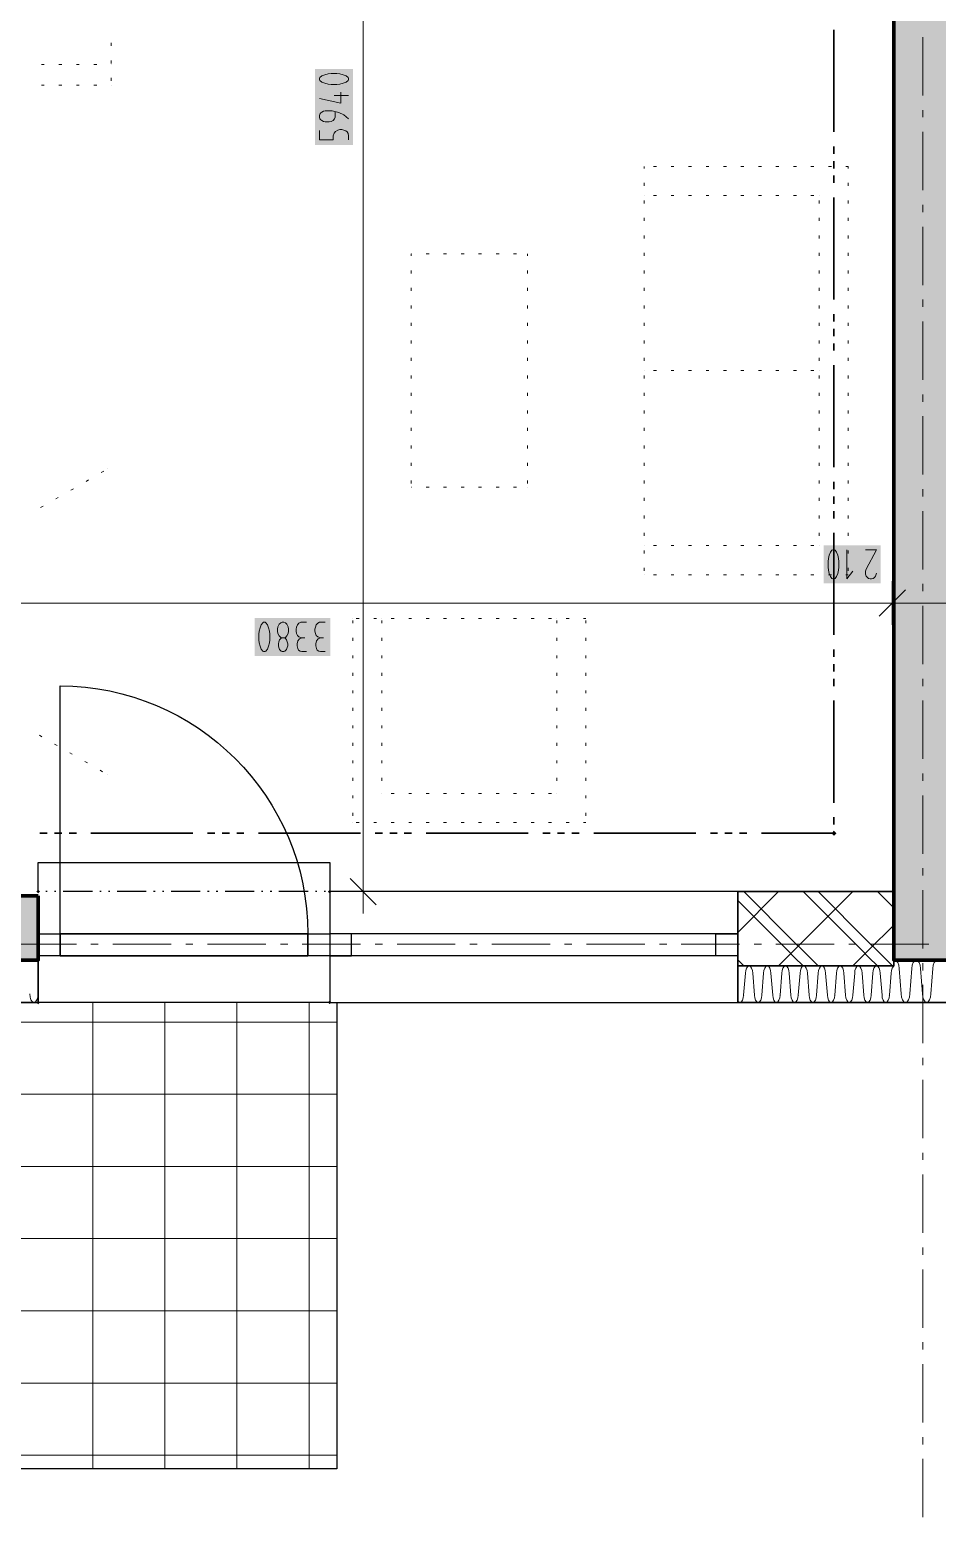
# Model space of a CAD drawing. Header units: millimetres. Extents: x 0 to 594, y 0 to 420.
# Drawn here: x 190.3 to 222.2, y 120 to 172.3 of the extents above; entities that cross this region are included whole.
import ezdxf

# ---------------------------------------------------------------- set-up
doc = ezdxf.new("R2010")
doc.units = ezdxf.units.MM
doc.header["$LTSCALE"] = 8
for name, color, linetype in [('PDF_Dvere', 7, 'Continuous'), ('PDF_Koty delkove', 7, 'Continuous'), ('PDF_Nabytek', 7, 'Continuous'), ('PDF_Obecne 0.25', 7, 'Continuous'), ('PDF_Okna', 7, 'Continuous'), ('PDF_Osy hlavni', 7, 'Continuous'), ('PDF_Pozarni useky', 7, 'Continuous'), ('PDF_Srafy', 7, 'Continuous'), ('PDF_Steny obvodove nosne', 7, 'Continuous'), ('PDF_Steny sendvic', 7, 'Continuous'), ('PDF_Zatepleni', 7, 'Continuous')]:
    doc.layers.add(name, color=color, linetype=linetype)

msp = doc.modelspace()

# ---------------------------------------------------------------- hatches: boundary and pattern name
at = {"layer": 'PDF_Steny obvodove nosne', "true_color": 0xc0c0c0, "transparency": 33554559}
msp.add_hatch(color=9, dxfattribs=at).paths.add_polyline_path([(222.739, 139.766), (222.739, 228.171), (220.689, 228.171), (220.689, 139.561), (222.739, 139.561)])

# ---------------------------------------------------------------- linework, layer by layer
at = {"layer": 'PDF_Dvere', "lineweight": 25}
msp.add_lwpolyline([(191.374, 140.483), (191.374, 149.196, -0.414213), (200.086, 140.483)], format="xyb", dxfattribs=at)
for points in [[(191.374, 139.714), (190.605, 139.714), (190.605, 140.483), (191.374, 140.483)], [(191.374, 139.714), (191.374, 140.483)], [(200.855, 139.714), (200.086, 139.714), (200.086, 140.483), (200.855, 140.483)], [(200.086, 139.714), (200.086, 140.483)]]:
    msp.add_lwpolyline(points, close=True, dxfattribs=at)
for points in [[(200.086, 140.483), (191.374, 140.483), (200.086, 140.483)], [(200.086, 139.714), (191.374, 139.714), (200.086, 139.714)]]:
    msp.add_lwpolyline(points, dxfattribs=at)
at = {"layer": 'PDF_Koty delkove', "lineweight": 18}
for points in [[(202.034, 141.969), (202.034, 193.969), (202.034, 202.854), (202.034, 204.34), (202.034, 205.878), (202.034, 225.557), (202.034, 228.325), (202.034, 243.7), (202.034, 246.262), (202.034, 249.03), (202.034, 279.421), (202.034, 280.907), (202.034, 330.055), (202.034, 333.95)], [(201.111, 170.719), (200.905, 170.719), (200.804, 170.705), (200.684, 170.678), (200.582, 170.637), (200.513, 170.583), (200.497, 170.555), (200.497, 170.501), (200.513, 170.473), (200.582, 170.419), (200.684, 170.377), (200.804, 170.35), (200.905, 170.336), (201.111, 170.336), (201.213, 170.35), (201.333, 170.377), (201.435, 170.419), (201.504, 170.473), (201.521, 170.501), (201.521, 170.555), (201.504, 170.583), (201.435, 170.637)], [(201.435, 170.637), (201.333, 170.678), (201.213, 170.705), (201.111, 170.719)], [(201.248, 170.062), (201.248, 169.679), (200.497, 169.844)], [(201.521, 169.953), (201.009, 169.953)], [(201.521, 169.132), (201.35, 169.269), (201.179, 169.351), (200.94, 169.405), (200.7, 169.405), (200.633, 169.391), (200.582, 169.364), (200.548, 169.337), (200.513, 169.296), (200.497, 169.241), (200.497, 169.187), (200.513, 169.132), (200.548, 169.09), (200.582, 169.063), (200.633, 169.035), (200.7, 169.022), (200.838, 169.022), (200.905, 169.035), (200.974, 169.063), (201.025, 169.132), (201.043, 169.187), (201.043, 169.378)], [(200.497, 168.721), (200.497, 168.392), (200.974, 168.392), (200.974, 168.53), (201.009, 168.625), (201.06, 168.68), (201.145, 168.734), (201.213, 168.748), (201.282, 168.748), (201.35, 168.734), (201.418, 168.707), (201.469, 168.666), (201.504, 168.612), (201.521, 168.53), (201.521, 168.392)], [(218.381, 153.571), (218.381, 153.366), (218.395, 153.265), (218.422, 153.145), (218.463, 153.042), (218.517, 152.974), (218.545, 152.957), (218.599, 152.957), (218.627, 152.974), (218.681, 153.042), (218.722, 153.145), (218.75, 153.265), (218.764, 153.366), (218.764, 153.571), (218.75, 153.674), (218.722, 153.794), (218.681, 153.896), (218.627, 153.965), (218.599, 153.982), (218.545, 153.982), (218.517, 153.965), (218.463, 153.896)], [(218.463, 153.896), (218.422, 153.794), (218.395, 153.674), (218.381, 153.571)], [(219.038, 153.982), (219.038, 152.957), (219.256, 153.23)], [(219.695, 153.982), (220.078, 153.982), (219.722, 153.298), (219.695, 153.23), (219.695, 153.127), (219.722, 153.06), (219.763, 153.008), (219.804, 152.974), (219.859, 152.957), (219.913, 152.957), (219.968, 152.974), (220.009, 153.008), (220.05, 153.06), (220.078, 153.161)], [(220.637, 152.88), (220.637, 152.111), (220.637, 151.343)], [(221.099, 152.573), (220.176, 151.65)], [(287.364, 152.111), (285.212, 152.111), (258.921, 152.111), (257.434, 152.111), (222.79, 152.111), (220.637, 152.111), (185.993, 152.111), (184.506, 152.111), (158.215, 152.111), (156.063, 152.111), (143.251, 152.111), (140.893, 152.111), (128.081, 152.111), (125.928, 152.111), (69.759, 152.111), (65.966, 152.111), (65.197, 152.111)], [(198.366, 151.022), (198.366, 150.817), (198.38, 150.716), (198.407, 150.596), (198.448, 150.493), (198.502, 150.424), (198.53, 150.408), (198.584, 150.408), (198.612, 150.424), (198.666, 150.493), (198.707, 150.596), (198.735, 150.716), (198.749, 150.817), (198.749, 151.022), (198.735, 151.125), (198.707, 151.244), (198.666, 151.347), (198.612, 151.416), (198.584, 151.433)], [(198.584, 151.433), (198.53, 151.433), (198.502, 151.416), (198.448, 151.347), (198.407, 151.244), (198.38, 151.125), (198.366, 151.022)], [(199.296, 150.903), (199.351, 150.954), (199.392, 151.039), (199.406, 151.125), (199.406, 151.193), (199.392, 151.278), (199.351, 151.364), (199.296, 151.416), (199.241, 151.433), (199.187, 151.433), (199.132, 151.416), (199.077, 151.364), (199.037, 151.278), (199.023, 151.193)], [(199.023, 151.193), (199.023, 151.125), (199.037, 151.039), (199.077, 150.954), (199.132, 150.903), (199.159, 150.886), (199.269, 150.886), (199.296, 150.903)], [(200.035, 151.433), (199.844, 151.433), (199.776, 151.398), (199.721, 151.347), (199.694, 151.262), (199.68, 151.193), (199.68, 151.125), (199.694, 151.039), (199.721, 150.972), (199.776, 150.921), (199.871, 150.886)], [(200.692, 151.433), (200.501, 151.433), (200.433, 151.398), (200.378, 151.347), (200.351, 151.262), (200.337, 151.193), (200.337, 151.125), (200.351, 151.039), (200.378, 150.972), (200.433, 150.921), (200.528, 150.886)], [(199.269, 150.886), (199.296, 150.868), (199.337, 150.817), (199.364, 150.749), (199.378, 150.681), (199.378, 150.612), (199.364, 150.544), (199.337, 150.476), (199.282, 150.424), (199.241, 150.408), (199.187, 150.408), (199.146, 150.424), (199.091, 150.476), (199.064, 150.544), (199.05, 150.612), (199.05, 150.681), (199.064, 150.749), (199.091, 150.817), (199.132, 150.868), (199.159, 150.886)], [(200.035, 150.408), (199.871, 150.408), (199.816, 150.424), (199.762, 150.459), (199.734, 150.511), (199.707, 150.612), (199.707, 150.681), (199.734, 150.783), (199.789, 150.852), (199.871, 150.886), (199.98, 150.886)], [(200.692, 150.408), (200.528, 150.408), (200.473, 150.424), (200.419, 150.459), (200.391, 150.511), (200.364, 150.612), (200.364, 150.681), (200.391, 150.783), (200.446, 150.852), (200.528, 150.886), (200.637, 150.886)], [(202.495, 141.508), (201.573, 142.431)], [(202.803, 141.969), (202.034, 141.969), (201.265, 141.969)], [(202.034, 141.969), (202.034, 141.201)]]:
    msp.add_lwpolyline(points, dxfattribs=at)
at = {"layer": 'PDF_Koty delkove', "color": 7, "lineweight": 18, "true_color": 0xffffff, "transparency": 33554559}
for points in [[(201.675, 168.211), (201.675, 170.873), (200.343, 168.211), (200.343, 170.873)], [(220.232, 154.136), (218.227, 154.136), (220.232, 152.803), (218.227, 152.803)], [(200.874, 151.587), (198.212, 151.587), (200.874, 150.254), (198.212, 150.254)]]:
    msp.add_solid(points, dxfattribs=at)
at = {"layer": 'PDF_Nabytek', "lineweight": 13}
for points in [[(193.172, 171.692), (193.172, 171.794)], [(190.821, 171.031), (190.719, 171.031)], [(191.436, 171.031), (191.334, 171.031)], [(192.051, 171.031), (191.949, 171.031)], [(192.666, 171.031), (192.563, 171.031)], [(193.172, 171.077), (193.172, 171.179)], [(193.172, 171.031), (193.172, 171.031)], [(193.172, 170.462), (193.172, 170.564)], [(190.821, 170.313), (190.719, 170.313)], [(191.436, 170.313), (191.334, 170.313)], [(192.051, 170.313), (191.949, 170.313)], [(192.666, 170.313), (192.563, 170.313)], [(193.172, 170.313), (193.172, 170.313)], [(193.172, 170.313), (193.172, 170.313)], [(211.916, 167.387), (211.916, 167.456)], [(211.916, 167.456), (211.916, 167.456)], [(211.916, 167.456), (211.916, 167.456)], [(212.346, 167.456), (212.243, 167.456)], [(212.961, 167.456), (212.858, 167.456)], [(213.576, 167.456), (213.473, 167.456)], [(214.191, 167.456), (214.088, 167.456)], [(214.806, 167.456), (214.703, 167.456)], [(215.421, 167.456), (215.318, 167.456)], [(216.036, 167.456), (215.933, 167.456)], [(216.651, 167.456), (216.548, 167.456)], [(217.266, 167.456), (217.163, 167.456)], [(217.881, 167.456), (217.778, 167.456)], [(218.496, 167.456), (218.393, 167.456)], [(219.091, 167.387), (219.091, 167.456), (219.008, 167.456)], [(219.091, 167.456), (219.091, 167.456)], [(211.916, 166.772), (211.916, 166.874)], [(219.091, 166.772), (219.091, 166.874)], [(211.916, 166.431), (211.916, 166.431)], [(211.916, 166.157), (211.916, 166.259)], [(212.346, 166.431), (212.243, 166.431)], [(212.961, 166.431), (212.858, 166.431)], [(213.576, 166.431), (213.473, 166.431)], [(214.191, 166.431), (214.088, 166.431)], [(214.806, 166.431), (214.703, 166.431)], [(215.421, 166.431), (215.318, 166.431)], [(216.036, 166.431), (215.933, 166.431)], [(216.651, 166.431), (216.548, 166.431)], [(217.266, 166.431), (217.163, 166.431)], [(217.881, 166.431), (217.778, 166.431)], [(218.066, 166.431), (218.066, 166.431)], [(218.066, 166.431), (218.066, 166.431)], [(218.066, 166.157), (218.066, 166.259)], [(219.091, 166.157), (219.091, 166.259)], [(211.916, 165.542), (211.916, 165.644)], [(218.066, 165.542), (218.066, 165.644)], [(219.091, 165.542), (219.091, 165.644)], [(211.916, 164.927), (211.916, 165.029)], [(218.066, 164.927), (218.066, 165.029)], [(219.091, 164.927), (219.091, 165.029)], [(203.736, 164.381), (203.716, 164.381), (203.716, 164.312)], [(203.716, 164.381), (203.716, 164.381)], [(203.716, 164.381), (203.716, 164.381)], [(204.351, 164.381), (204.248, 164.381)], [(204.966, 164.381), (204.863, 164.381)], [(205.581, 164.381), (205.478, 164.381)], [(206.196, 164.381), (206.093, 164.381)], [(206.811, 164.381), (206.708, 164.381)], [(207.426, 164.381), (207.323, 164.381)], [(207.816, 164.381), (207.816, 164.381)], [(207.816, 164.312), (207.816, 164.381)], [(207.816, 164.381), (207.816, 164.381)], [(211.916, 164.312), (211.916, 164.414)], [(218.066, 164.312), (218.066, 164.414)], [(219.091, 164.312), (219.091, 164.414)], [(203.716, 163.697), (203.716, 163.799)], [(207.816, 163.697), (207.816, 163.799)], [(211.916, 163.697), (211.916, 163.799)], [(218.066, 163.697), (218.066, 163.799)], [(219.091, 163.697), (219.091, 163.799)], [(203.716, 163.082), (203.716, 163.184)], [(207.816, 163.082), (207.816, 163.184)], [(211.916, 163.082), (211.916, 163.184)], [(218.066, 163.082), (218.066, 163.184)], [(219.091, 163.082), (219.091, 163.184)], [(203.716, 162.467), (203.716, 162.569)], [(207.816, 162.467), (207.816, 162.569)], [(211.916, 162.467), (211.916, 162.569)], [(218.066, 162.467), (218.066, 162.569)], [(219.091, 162.467), (219.091, 162.569)], [(203.716, 161.852), (203.716, 161.954)], [(207.816, 161.852), (207.816, 161.954)], [(211.916, 161.852), (211.916, 161.954)], [(218.066, 161.852), (218.066, 161.954)], [(219.091, 161.852), (219.091, 161.954)], [(203.716, 161.237), (203.716, 161.339)], [(207.816, 161.237), (207.816, 161.339)], [(211.916, 161.237), (211.916, 161.339)], [(218.066, 161.237), (218.066, 161.339)], [(219.091, 161.237), (219.091, 161.339)], [(203.716, 160.622), (203.716, 160.724)], [(207.816, 160.622), (207.816, 160.724)], [(211.916, 160.622), (211.916, 160.724)], [(218.066, 160.622), (218.066, 160.724)], [(219.091, 160.622), (219.091, 160.724)], [(203.716, 160.007), (203.716, 160.109)], [(207.816, 160.007), (207.816, 160.109)], [(211.916, 160.281), (211.916, 160.281)], [(211.916, 160.007), (211.916, 160.109)], [(212.346, 160.281), (212.243, 160.281)], [(212.961, 160.281), (212.858, 160.281)], [(213.576, 160.281), (213.473, 160.281)], [(214.191, 160.281), (214.088, 160.281)], [(214.806, 160.281), (214.703, 160.281)], [(215.421, 160.281), (215.318, 160.281)], [(216.036, 160.281), (215.933, 160.281)], [(216.651, 160.281), (216.548, 160.281)], [(217.266, 160.281), (217.163, 160.281)], [(217.881, 160.281), (217.778, 160.281)], [(218.066, 160.281), (218.066, 160.281)], [(218.066, 160.007), (218.066, 160.109)], [(219.091, 160.007), (219.091, 160.109)], [(203.716, 159.392), (203.716, 159.494)], [(207.816, 159.392), (207.816, 159.494)], [(211.916, 159.392), (211.916, 159.494)], [(218.066, 159.392), (218.066, 159.494)], [(219.091, 159.392), (219.091, 159.494)], [(203.716, 158.777), (203.716, 158.879)], [(207.816, 158.777), (207.816, 158.879)], [(211.916, 158.777), (211.916, 158.879)], [(218.066, 158.777), (218.066, 158.879)], [(219.091, 158.777), (219.091, 158.879)], [(203.716, 158.162), (203.716, 158.264)], [(207.816, 158.162), (207.816, 158.264)], [(211.916, 158.162), (211.916, 158.264)], [(218.066, 158.162), (218.066, 158.264)], [(219.091, 158.162), (219.091, 158.264)], [(203.716, 157.547), (203.716, 157.649)], [(207.816, 157.547), (207.816, 157.649)], [(211.916, 157.547), (211.916, 157.649)], [(218.066, 157.547), (218.066, 157.649)], [(219.091, 157.547), (219.091, 157.649)], [(203.716, 156.932), (203.716, 157.034)], [(207.816, 156.932), (207.816, 157.034)], [(211.916, 156.932), (211.916, 157.034)], [(218.066, 156.932), (218.066, 157.034)], [(219.091, 156.932), (219.091, 157.034)], [(192.289, 156.385), (192.377, 156.437)], [(192.821, 156.693), (192.91, 156.744)], [(193.055, 156.828), (193.055, 156.828)], [(203.716, 156.317), (203.716, 156.419)], [(207.816, 156.317), (207.816, 156.419)], [(211.916, 156.317), (211.916, 156.419)], [(218.066, 156.317), (218.066, 156.419)], [(219.091, 156.317), (219.091, 156.419)], [(191.223, 155.77), (191.312, 155.822)], [(191.756, 156.078), (191.845, 156.129)], [(203.716, 156.181), (203.716, 156.181)], [(203.736, 156.181), (203.716, 156.181)], [(203.716, 156.181), (203.716, 156.181)], [(204.351, 156.181), (204.248, 156.181)], [(204.966, 156.181), (204.863, 156.181)], [(205.581, 156.181), (205.478, 156.181)], [(206.196, 156.181), (206.093, 156.181)], [(206.811, 156.181), (206.708, 156.181)], [(207.426, 156.181), (207.323, 156.181)], [(207.816, 156.181), (207.816, 156.181)], [(207.816, 156.181), (207.816, 156.181)], [(211.916, 155.702), (211.916, 155.804)], [(218.066, 155.702), (218.066, 155.804)], [(219.091, 155.702), (219.091, 155.804)], [(190.691, 155.463), (190.78, 155.514)], [(211.916, 155.087), (211.916, 155.189)], [(218.066, 155.087), (218.066, 155.189)], [(219.091, 155.087), (219.091, 155.189)], [(211.916, 154.472), (211.916, 154.574)], [(218.066, 154.472), (218.066, 154.574)], [(219.091, 154.472), (219.091, 154.574)], [(211.916, 154.131), (211.916, 154.131)], [(211.916, 153.857), (211.916, 153.959)], [(212.346, 154.131), (212.243, 154.131)], [(212.961, 154.131), (212.858, 154.131)], [(213.576, 154.131), (213.473, 154.131)], [(214.191, 154.131), (214.088, 154.131)], [(214.806, 154.131), (214.703, 154.131)], [(215.421, 154.131), (215.318, 154.131)], [(216.036, 154.131), (215.933, 154.131)], [(216.651, 154.131), (216.548, 154.131)], [(217.266, 154.131), (217.163, 154.131)], [(217.881, 154.131), (217.778, 154.131)], [(218.066, 154.131), (218.066, 154.131)], [(218.066, 154.131), (218.066, 154.131)], [(219.091, 153.857), (219.091, 153.959)], [(211.916, 153.242), (211.916, 153.344)], [(219.091, 153.242), (219.091, 153.344)], [(211.916, 153.106), (211.916, 153.106)], [(211.916, 153.106), (211.916, 153.106)], [(212.346, 153.106), (212.243, 153.106)], [(212.961, 153.106), (212.858, 153.106)], [(213.576, 153.106), (213.473, 153.106)], [(214.191, 153.106), (214.088, 153.106)], [(214.806, 153.106), (214.703, 153.106)], [(215.421, 153.106), (215.318, 153.106)], [(216.036, 153.106), (215.933, 153.106)], [(216.651, 153.106), (216.548, 153.106)], [(217.266, 153.106), (217.163, 153.106)], [(217.881, 153.106), (217.778, 153.106)], [(218.496, 153.106), (218.393, 153.106)], [(219.091, 153.106), (219.008, 153.106)], [(219.091, 153.106), (219.091, 153.106)], [(219.091, 153.106), (219.091, 153.106)], [(201.666, 151.568), (201.666, 151.568)], [(201.666, 151.568), (201.666, 151.568)], [(201.666, 151.397), (201.666, 151.499)], [(201.891, 151.568), (201.788, 151.568)], [(202.506, 151.568), (202.403, 151.568)], [(202.691, 151.568), (202.691, 151.568)], [(202.691, 151.397), (202.691, 151.499)], [(203.121, 151.568), (203.018, 151.568)], [(203.736, 151.568), (203.633, 151.568)], [(204.351, 151.568), (204.248, 151.568)], [(204.966, 151.568), (204.863, 151.568)], [(205.581, 151.568), (205.478, 151.568)], [(206.196, 151.568), (206.093, 151.568)], [(206.811, 151.568), (206.708, 151.568)], [(207.426, 151.568), (207.323, 151.568)], [(208.041, 151.568), (207.938, 151.568)], [(208.656, 151.568), (208.553, 151.568)], [(208.841, 151.568), (208.841, 151.568)], [(208.841, 151.397), (208.841, 151.499)], [(209.271, 151.568), (209.168, 151.568)], [(209.866, 151.568), (209.783, 151.568)], [(209.866, 151.568), (209.866, 151.568)], [(209.866, 151.568), (209.866, 151.568)], [(209.866, 151.397), (209.866, 151.499)], [(201.666, 150.782), (201.666, 150.884)], [(202.691, 150.782), (202.691, 150.884)], [(208.841, 150.782), (208.841, 150.884)], [(209.866, 150.782), (209.866, 150.884)], [(201.666, 150.167), (201.666, 150.269)], [(202.691, 150.167), (202.691, 150.269)], [(208.841, 150.167), (208.841, 150.269)], [(209.866, 150.167), (209.866, 150.269)], [(201.666, 149.552), (201.666, 149.654)], [(202.691, 149.552), (202.691, 149.654)], [(208.841, 149.552), (208.841, 149.654)], [(209.866, 149.552), (209.866, 149.654)], [(201.666, 148.937), (201.666, 149.039)], [(202.691, 148.937), (202.691, 149.039)], [(208.841, 148.937), (208.841, 149.039)], [(209.866, 148.937), (209.866, 149.039)], [(201.666, 148.322), (201.666, 148.424)], [(202.691, 148.322), (202.691, 148.424)], [(208.841, 148.322), (208.841, 148.424)], [(209.866, 148.322), (209.866, 148.424)], [(190.737, 147.411), (190.648, 147.463)], [(201.666, 147.707), (201.666, 147.809)], [(202.691, 147.707), (202.691, 147.809)], [(208.841, 147.707), (208.841, 147.809)], [(209.866, 147.707), (209.866, 147.809)], [(191.27, 147.104), (191.181, 147.155)], [(201.666, 147.092), (201.666, 147.194)], [(202.691, 147.092), (202.691, 147.194)], [(208.841, 147.092), (208.841, 147.194)], [(209.866, 147.092), (209.866, 147.194)], [(191.802, 146.797), (191.714, 146.848)], [(192.335, 146.489), (192.246, 146.54)], [(201.666, 146.477), (201.666, 146.579)], [(202.691, 146.477), (202.691, 146.579)], [(208.841, 146.477), (208.841, 146.579)], [(209.866, 146.477), (209.866, 146.579)], [(192.868, 146.182), (192.779, 146.233)], [(193.055, 146.074), (193.055, 146.074)], [(201.666, 145.862), (201.666, 145.964)], [(202.691, 145.862), (202.691, 145.964)], [(208.841, 145.862), (208.841, 145.964)], [(209.866, 145.862), (209.866, 145.964)], [(201.666, 145.247), (201.666, 145.349)], [(202.691, 145.419), (202.691, 145.419)], [(202.691, 145.419), (202.691, 145.419)], [(203.121, 145.419), (203.018, 145.419)], [(203.736, 145.419), (203.633, 145.419)], [(204.351, 145.419), (204.248, 145.419)], [(204.966, 145.419), (204.863, 145.419)], [(205.581, 145.419), (205.478, 145.419)], [(206.196, 145.419), (206.093, 145.419)], [(206.811, 145.419), (206.708, 145.419)], [(207.426, 145.419), (207.323, 145.419)], [(208.041, 145.419), (207.938, 145.419)], [(208.656, 145.419), (208.553, 145.419)], [(208.841, 145.419), (208.841, 145.419)], [(208.841, 145.419), (208.841, 145.419)], [(209.866, 145.247), (209.866, 145.349)], [(201.666, 144.632), (201.666, 144.734)], [(201.666, 144.394), (201.666, 144.394)], [(201.666, 144.394), (201.666, 144.394)], [(201.891, 144.394), (201.788, 144.394)], [(202.506, 144.394), (202.403, 144.394)], [(203.121, 144.394), (203.018, 144.394)], [(203.736, 144.394), (203.633, 144.394)], [(204.351, 144.394), (204.248, 144.394)], [(204.966, 144.394), (204.863, 144.394)], [(205.581, 144.394), (205.478, 144.394)], [(206.196, 144.394), (206.093, 144.394)], [(206.811, 144.394), (206.708, 144.394)], [(207.426, 144.394), (207.323, 144.394)], [(208.041, 144.394), (207.938, 144.394)], [(208.656, 144.394), (208.553, 144.394)], [(209.271, 144.394), (209.168, 144.394)], [(209.866, 144.394), (209.783, 144.394)], [(209.866, 144.632), (209.866, 144.734)], [(209.866, 144.394), (209.866, 144.394)], [(209.866, 144.394), (209.866, 144.394)]]:
    msp.add_lwpolyline(points, dxfattribs=at)
at = {"layer": 'PDF_Obecne 0.25', "lineweight": 25}
for points in [[(190.605, 141.969), (190.605, 142.994), (200.855, 142.994), (200.855, 141.969)], [(201.111, 138.077), (201.111, 121.677), (169.337, 121.677), (169.337, 138.077)], [(200.855, 138.074), (190.605, 138.074)]]:
    msp.add_lwpolyline(points, dxfattribs=at)
at = {"layer": 'PDF_Okna', "lineweight": 25}
for points in [[(200.855, 141.969), (200.855, 138.074)], [(215.205, 141.969), (200.855, 141.969)], [(215.205, 140.483), (200.855, 140.483)], [(215.205, 139.714), (200.855, 139.714)], [(200.855, 138.074), (215.205, 138.074)]]:
    msp.add_lwpolyline(points, dxfattribs=at)
for points in [[(200.855, 139.714), (201.624, 139.714), (201.624, 140.483), (200.855, 140.483)], [(215.205, 139.714), (214.436, 139.714), (214.436, 140.483), (215.205, 140.483)]]:
    msp.add_lwpolyline(points, close=True, dxfattribs=at)
at = {"layer": 'PDF_Osy hlavni', "lineweight": 18}
for points in [[(221.714, 169.949), (221.714, 171.999)], [(221.714, 169.181), (221.714, 169.437)], [(221.714, 166.618), (221.714, 168.668)], [(221.714, 165.849), (221.714, 166.106)], [(221.714, 163.287), (221.714, 165.337)], [(221.714, 162.518), (221.714, 162.774)], [(221.714, 159.956), (221.714, 162.006)], [(221.714, 159.187), (221.714, 159.443)], [(221.714, 156.624), (221.714, 158.674)], [(221.714, 155.856), (221.714, 156.112)], [(221.714, 153.293), (221.714, 155.343)], [(221.714, 152.524), (221.714, 152.781)], [(221.714, 149.962), (221.714, 152.012)], [(221.714, 149.193), (221.714, 149.449)], [(221.714, 146.631), (221.714, 148.681)], [(221.714, 145.862), (221.714, 146.118)], [(221.714, 143.3), (221.714, 145.349)], [(221.714, 142.531), (221.714, 142.787)], [(221.714, 139.968), (221.714, 142.018)], [(191.949, 140.124), (189.899, 140.124)], [(192.717, 140.124), (192.461, 140.124)], [(195.28, 140.124), (193.23, 140.124)], [(196.048, 140.124), (195.792, 140.124)], [(198.611, 140.124), (196.561, 140.124)], [(199.38, 140.124), (199.123, 140.124)], [(201.942, 140.124), (199.892, 140.124)], [(202.711, 140.124), (202.455, 140.124)], [(205.273, 140.124), (203.223, 140.124)], [(206.042, 140.124), (205.786, 140.124)], [(208.605, 140.124), (206.555, 140.124)], [(209.373, 140.124), (209.117, 140.124)], [(211.936, 140.124), (209.886, 140.124)], [(212.705, 140.124), (212.448, 140.124)], [(215.267, 140.124), (213.217, 140.124)], [(216.036, 140.124), (215.78, 140.124)], [(218.598, 140.124), (216.548, 140.124)], [(219.367, 140.124), (219.111, 140.124)], [(221.929, 140.124), (219.879, 140.124)], [(221.714, 139.2), (221.714, 139.456)], [(221.714, 136.637), (221.714, 138.687)], [(221.714, 135.868), (221.714, 136.125)], [(221.714, 133.306), (221.714, 135.356)], [(221.714, 132.537), (221.714, 132.793)], [(221.714, 129.975), (221.714, 132.025)], [(221.714, 129.206), (221.714, 129.462)], [(221.714, 126.643), (221.714, 128.693)], [(221.714, 125.875), (221.714, 126.131)], [(221.714, 123.312), (221.714, 125.362)], [(221.714, 122.543), (221.714, 122.8)], [(221.714, 119.981), (221.714, 122.031)]]:
    msp.add_lwpolyline(points, dxfattribs=at)
at = {"layer": 'PDF_Pozarni useky', "lineweight": 35}
for points in [[(218.587, 168.668), (218.587, 172.255)], [(218.587, 167.899), (218.587, 168.156)], [(218.587, 167.387), (218.587, 167.643)], [(218.587, 166.874), (218.587, 167.131)], [(218.587, 162.774), (218.587, 166.362)], [(218.587, 162.006), (218.587, 162.262)], [(218.587, 161.493), (218.587, 161.749)], [(218.587, 160.981), (218.587, 161.237)], [(218.587, 156.881), (218.587, 160.468)], [(218.587, 156.112), (218.587, 156.368)], [(218.587, 155.599), (218.587, 155.856)], [(218.587, 155.087), (218.587, 155.343)], [(218.587, 150.987), (218.587, 154.574)], [(218.587, 150.218), (218.587, 150.474)], [(218.587, 149.706), (218.587, 149.962)], [(218.587, 149.193), (218.587, 149.449)], [(218.587, 145.093), (218.587, 148.681)], [(218.587, 144.325), (218.587, 144.581)], [(190.924, 144.019), (190.667, 144.019)], [(191.436, 144.019), (191.18, 144.019)], [(191.949, 144.019), (191.692, 144.019)], [(196.048, 144.019), (192.461, 144.019)], [(196.817, 144.019), (196.561, 144.019)], [(197.33, 144.019), (197.073, 144.019)], [(197.842, 144.019), (197.586, 144.019)], [(201.942, 144.019), (198.355, 144.019)], [(202.711, 144.019), (202.455, 144.019)], [(203.223, 144.019), (202.967, 144.019)], [(203.736, 144.019), (203.48, 144.019)], [(207.836, 144.019), (204.248, 144.019)], [(208.605, 144.019), (208.348, 144.019)], [(209.117, 144.019), (208.861, 144.019)], [(209.63, 144.019), (209.373, 144.019)], [(213.73, 144.019), (210.142, 144.019)], [(214.498, 144.019), (214.242, 144.019)], [(215.011, 144.019), (214.755, 144.019)], [(215.523, 144.019), (215.267, 144.019)], [(218.587, 144.019), (216.036, 144.019)], [(218.587, 144.019), (218.587, 144.068)]]:
    msp.add_lwpolyline(points, dxfattribs=at)
at = {"layer": 'PDF_Pozarni useky', "lineweight": 35, "transparency": 33554559}
for points in [[(218.677, 144.019), (218.587, 143.93), (218.587, 144.109), (218.498, 144.019)], [(218.587, 143.93), (218.498, 144.019), (218.677, 144.019), (218.587, 144.109)]]:
    msp.add_solid(points, dxfattribs=at)
at = {"layer": 'PDF_Srafy', "lineweight": 9}
for points in [[(192.521, 138.077), (192.521, 137.383), (192.521, 132.309), (192.521, 127.236), (187.447, 127.236), (182.374, 127.236), (177.3, 127.236), (172.227, 127.236), (169.337, 127.236)], [(201.111, 137.383), (197.594, 137.383), (192.521, 137.383), (187.447, 137.383), (182.374, 137.383), (182.374, 138.077)], [(195.057, 138.077), (195.057, 134.846), (195.057, 129.773), (195.057, 124.699)], [(197.594, 138.077), (197.594, 137.383), (197.594, 132.309), (197.594, 127.236), (197.594, 122.162)], [(200.131, 138.077), (200.131, 134.846), (200.131, 129.773), (200.131, 124.699), (200.131, 121.677)], [(201.111, 134.846), (200.131, 134.846), (195.057, 134.846), (189.984, 134.846), (184.91, 134.846)], [(201.111, 132.309), (197.594, 132.309), (192.521, 132.309), (187.447, 132.309)], [(201.111, 129.773), (200.131, 129.773), (195.057, 129.773), (189.984, 129.773)], [(201.111, 127.236), (197.594, 127.236), (192.521, 127.236)], [(192.521, 127.236), (192.521, 122.162), (192.521, 121.677)], [(201.111, 124.699), (200.131, 124.699), (195.057, 124.699), (189.984, 124.699)], [(195.057, 124.699), (195.057, 121.677)], [(192.521, 122.162), (187.447, 122.162), (182.374, 122.162), (177.3, 122.162), (172.227, 122.162), (169.337, 122.162)], [(201.111, 122.162), (197.594, 122.162), (192.521, 122.162)], [(197.594, 122.162), (197.594, 121.677)]]:
    msp.add_lwpolyline(points, dxfattribs=at)
at = {"layer": 'PDF_Steny obvodove nosne', "lineweight": 70}
for points in [[(222.739, 139.766), (222.739, 141.969), (222.739, 215.615), (222.739, 217.204), (222.739, 225.711), (222.739, 228.171), (220.689, 228.171), (220.689, 225.711), (220.689, 217.204), (220.689, 215.615), (220.689, 142.174), (220.689, 141.969), (220.689, 139.561), (222.739, 139.561)], [(190.605, 141.816), (185.993, 141.816), (184.506, 141.816), (184.506, 139.561), (190.605, 139.561)]]:
    msp.add_lwpolyline(points, close=True, dxfattribs=at)
at = {"layer": 'PDF_Steny obvodove nosne', "color": 9, "lineweight": 9, "true_color": 0xc0c0c0, "transparency": 33554559}
msp.add_solid([(190.605, 141.816), (184.506, 141.816), (190.605, 139.561), (184.506, 139.561)], dxfattribs=at)
at = {"layer": 'PDF_Steny sendvic', "lineweight": 25}
for points in [[(190.616, 141.969), (190.605, 141.969)], [(190.924, 141.969), (190.872, 141.969)], [(191.231, 141.969), (191.18, 141.969)], [(192.512, 141.969), (191.487, 141.969)], [(192.82, 141.969), (192.769, 141.969)], [(193.127, 141.969), (193.076, 141.969)], [(194.408, 141.969), (193.383, 141.969)], [(194.716, 141.969), (194.665, 141.969)], [(195.023, 141.969), (194.972, 141.969)], [(196.305, 141.969), (195.28, 141.969)], [(196.612, 141.969), (196.561, 141.969)], [(196.92, 141.969), (196.868, 141.969)], [(198.201, 141.969), (197.176, 141.969)], [(198.508, 141.969), (198.457, 141.969)], [(198.816, 141.969), (198.765, 141.969)], [(200.097, 141.969), (199.072, 141.969)], [(200.405, 141.969), (200.353, 141.969)], [(200.712, 141.969), (200.661, 141.969)], [(190.616, 138.074), (190.605, 138.074)], [(190.924, 138.074), (190.872, 138.074)], [(191.231, 138.074), (191.18, 138.074)], [(192.512, 138.074), (191.487, 138.074)], [(192.82, 138.074), (192.769, 138.074)], [(193.127, 138.074), (193.076, 138.074)], [(194.408, 138.074), (193.383, 138.074)], [(194.716, 138.074), (194.665, 138.074)], [(195.023, 138.074), (194.972, 138.074)], [(196.305, 138.074), (195.28, 138.074)], [(196.612, 138.074), (196.561, 138.074)], [(196.92, 138.074), (196.868, 138.074)], [(198.201, 138.074), (197.176, 138.074)], [(198.508, 138.074), (198.457, 138.074)], [(198.816, 138.074), (198.765, 138.074)], [(200.097, 138.074), (199.072, 138.074)], [(200.405, 138.074), (200.353, 138.074)], [(200.712, 138.074), (200.661, 138.074)]]:
    msp.add_lwpolyline(points, dxfattribs=at)
at = {"layer": 'PDF_Steny sendvic', "lineweight": 9}
for points in [[(215.205, 140.535), (216.64, 141.969)], [(218.029, 139.356), (217.465, 139.919), (217.204, 140.181), (215.415, 141.969)], [(216.64, 139.356), (217.204, 139.919), (219.254, 141.969)], [(220.12, 139.356), (219.817, 139.658), (219.556, 139.919), (217.506, 141.969)], [(220.642, 139.356), (220.079, 139.919), (219.817, 140.181), (218.029, 141.969)], [(220.689, 141.401), (220.12, 141.969)], [(220.689, 141.923), (220.642, 141.969)], [(217.506, 139.356), (217.204, 139.658), (216.942, 139.919), (215.205, 141.657)], [(219.254, 139.356), (219.817, 139.919), (220.689, 140.791)], [(215.415, 139.356), (215.205, 139.566)], [(215.473, 139.099), (215.41, 138.331)], [(215.588, 139.356), (215.553, 139.337), (215.511, 139.282), (215.483, 139.198), (215.473, 139.099)], [(215.473, 139.099), (215.473, 139.099)], [(215.731, 139.099), (215.721, 139.198), (215.693, 139.282), (215.651, 139.337), (215.615, 139.356)], [(215.794, 138.331), (215.731, 139.099)], [(216.114, 139.099), (216.05, 138.331)], [(216.229, 139.356), (216.193, 139.337), (216.151, 139.282), (216.124, 139.198), (216.114, 139.099)], [(216.114, 139.099), (216.114, 139.099)], [(216.371, 139.099), (216.361, 139.198), (216.334, 139.282), (216.292, 139.337), (216.256, 139.356)], [(216.435, 138.331), (216.371, 139.099)], [(216.754, 139.099), (216.691, 138.331)], [(216.87, 139.356), (216.834, 139.337), (216.792, 139.282), (216.764, 139.198), (216.754, 139.099)], [(216.754, 139.099), (216.754, 139.099)], [(217.012, 139.099), (217.002, 139.198), (216.974, 139.282), (216.932, 139.337), (216.897, 139.356)], [(217.075, 138.331), (217.012, 139.099)], [(217.395, 139.099), (217.332, 138.331)], [(217.51, 139.356), (217.474, 139.337), (217.433, 139.282), (217.405, 139.198), (217.395, 139.099)], [(217.395, 139.099), (217.395, 139.099)], [(217.653, 139.099), (217.643, 139.198), (217.615, 139.282), (217.573, 139.337), (217.537, 139.356)], [(217.716, 138.331), (217.653, 139.099)], [(218.036, 139.099), (217.972, 138.331)], [(218.151, 139.356), (218.115, 139.337), (218.073, 139.282), (218.045, 139.198), (218.036, 139.099)], [(218.036, 139.099), (218.036, 139.099)], [(218.293, 139.099), (218.283, 139.198), (218.255, 139.282), (218.214, 139.337), (218.178, 139.356)], [(218.357, 138.331), (218.293, 139.099)], [(218.676, 139.099), (218.613, 138.331)], [(218.792, 139.356), (218.756, 139.337), (218.714, 139.282), (218.686, 139.198), (218.676, 139.099)], [(218.676, 139.099), (218.676, 139.099)], [(218.934, 139.099), (218.924, 139.198), (218.896, 139.282), (218.854, 139.337), (218.818, 139.356)], [(218.997, 138.331), (218.934, 139.099)], [(219.317, 139.099), (219.253, 138.331)], [(219.432, 139.356), (219.396, 139.337), (219.355, 139.282), (219.327, 139.198), (219.317, 139.099)], [(219.317, 139.099), (219.317, 139.099)], [(219.574, 139.099), (219.565, 139.198), (219.537, 139.282), (219.495, 139.337), (219.459, 139.356)], [(219.574, 139.099), (219.638, 138.331), (219.648, 138.233), (219.675, 138.15), (219.717, 138.094), (219.766, 138.074)], [(219.957, 139.099), (219.894, 138.331)], [(220.073, 139.356), (220.037, 139.337), (219.995, 139.282), (219.967, 139.198), (219.957, 139.099)], [(219.957, 139.099), (219.957, 139.099)], [(220.215, 139.099), (220.205, 139.198), (220.177, 139.282), (220.135, 139.337), (220.1, 139.356)], [(220.278, 138.331), (220.215, 139.099)], [(220.598, 139.099), (220.535, 138.331)], [(220.689, 139.343), (220.678, 139.337), (220.636, 139.282), (220.608, 139.198), (220.598, 139.099)], [(220.598, 139.099), (220.598, 139.099)], [(215.205, 138.131), (215.233, 138.094), (215.282, 138.074)], [(215.282, 138.074), (215.331, 138.094), (215.372, 138.15), (215.4, 138.233), (215.41, 138.331)], [(215.794, 138.331), (215.804, 138.233), (215.832, 138.15), (215.873, 138.094), (215.922, 138.074)], [(215.922, 138.074), (215.971, 138.094), (216.013, 138.15), (216.041, 138.233), (216.05, 138.331)], [(216.435, 138.331), (216.444, 138.233), (216.472, 138.15), (216.514, 138.094), (216.563, 138.074)], [(216.563, 138.074), (216.563, 138.074), (216.612, 138.094), (216.653, 138.15), (216.681, 138.233), (216.691, 138.331)], [(217.075, 138.331), (217.085, 138.233), (217.113, 138.15), (217.154, 138.094), (217.203, 138.074)], [(217.203, 138.074), (217.252, 138.094), (217.294, 138.15), (217.322, 138.233), (217.332, 138.331)], [(217.716, 138.331), (217.726, 138.233), (217.753, 138.15), (217.795, 138.094), (217.844, 138.074)], [(217.844, 138.074), (217.893, 138.094), (217.935, 138.15), (217.962, 138.233), (217.972, 138.331)], [(218.357, 138.331), (218.366, 138.233), (218.394, 138.15), (218.436, 138.094), (218.485, 138.074)], [(218.485, 138.074), (218.534, 138.094), (218.575, 138.15), (218.603, 138.233), (218.613, 138.331)], [(218.485, 138.074), (218.485, 138.074)], [(218.997, 138.331), (219.007, 138.233), (219.035, 138.15), (219.076, 138.094), (219.125, 138.074)], [(219.125, 138.074), (219.174, 138.094), (219.216, 138.15), (219.244, 138.233), (219.253, 138.331)], [(219.125, 138.074), (219.125, 138.074)], [(219.766, 138.074), (219.815, 138.094), (219.857, 138.15), (219.884, 138.233), (219.894, 138.331)], [(220.278, 138.331), (220.288, 138.233), (220.316, 138.15), (220.358, 138.094), (220.407, 138.074)], [(220.407, 138.074), (220.456, 138.094), (220.497, 138.15), (220.525, 138.233), (220.535, 138.331)]]:
    msp.add_lwpolyline(points, dxfattribs=at)
at = {"layer": 'PDF_Steny sendvic', "lineweight": 35}
for points in [[(215.205, 139.356), (215.205, 139.714), (215.205, 140.483), (215.205, 141.969), (220.637, 141.969), (220.689, 141.969), (220.689, 139.561), (220.689, 139.356), (215.205, 139.356)], [(220.689, 139.356), (215.205, 139.356)], [(215.205, 139.356), (215.205, 138.074), (220.689, 138.074)]]:
    msp.add_lwpolyline(points, dxfattribs=at)
at = {"layer": 'PDF_Steny sendvic', "lineweight": 25, "transparency": 33554559}
for points in [[(190.669, 141.969), (190.605, 141.905), (190.605, 142.033), (190.541, 141.969)], [(200.919, 141.969), (200.855, 141.905), (200.855, 142.033), (200.791, 141.969)], [(190.669, 138.074), (190.605, 138.01), (190.605, 138.139), (190.541, 138.074)], [(200.919, 138.074), (200.855, 138.01), (200.855, 138.139), (200.791, 138.074)]]:
    msp.add_solid(points, dxfattribs=at)
at = {"layer": 'PDF_Steny sendvic', "lineweight": 9, "transparency": 33554559}
for points in [[(217.204, 139.896), (217.181, 139.919), (217.227, 139.919), (217.204, 139.943)], [(219.817, 139.896), (219.794, 139.919), (219.84, 139.919), (219.817, 139.943)], [(215.41, 138.308), (215.387, 138.331), (215.433, 138.331), (215.41, 138.354)], [(216.05, 138.308), (216.027, 138.331), (216.073, 138.331), (216.05, 138.354)], [(216.691, 138.308), (216.668, 138.331), (216.714, 138.331), (216.691, 138.354)], [(217.332, 138.308), (217.309, 138.331), (217.355, 138.331), (217.332, 138.354)], [(217.972, 138.308), (217.949, 138.331), (217.995, 138.331), (217.972, 138.354)], [(218.613, 138.308), (218.59, 138.331), (218.636, 138.331), (218.613, 138.354)], [(219.253, 138.308), (219.23, 138.331), (219.276, 138.331), (219.253, 138.354)], [(219.894, 138.308), (219.871, 138.331), (219.917, 138.331), (219.894, 138.354)], [(220.535, 138.308), (220.512, 138.331), (220.558, 138.331), (220.535, 138.354)]]:
    msp.add_solid(points, dxfattribs=at)
at = {"layer": 'PDF_Zatepleni', "lineweight": 35}
msp.add_lwpolyline([(190.605, 139.561), (184.506, 139.561), (184.506, 138.074), (190.605, 138.074), (190.605, 139.356)], close=True, dxfattribs=at)
at = {"layer": 'PDF_Zatepleni', "lineweight": 9}
for points in [[(220.717, 139.561), (220.689, 139.546)], [(220.748, 139.561), (220.789, 139.539), (220.838, 139.475), (220.87, 139.378), (220.882, 139.263), (220.955, 138.372), (220.966, 138.258), (220.999, 138.162), (221.047, 138.097), (221.104, 138.074), (221.161, 138.097), (221.209, 138.162), (221.241, 138.258), (221.252, 138.372), (221.326, 139.263)], [(221.46, 139.561), (221.418, 139.539), (221.37, 139.475), (221.337, 139.378), (221.326, 139.263)], [(221.326, 139.263), (221.326, 139.263)], [(221.491, 139.561), (221.532, 139.539), (221.581, 139.475), (221.613, 139.378), (221.625, 139.263), (221.698, 138.372), (221.71, 138.258), (221.742, 138.162), (221.79, 138.097), (221.847, 138.074), (221.904, 138.097), (221.952, 138.162), (221.984, 138.258), (221.995, 138.372), (222.069, 139.263)], [(222.203, 139.561), (222.161, 139.539), (222.113, 139.475), (222.08, 139.378), (222.069, 139.263)], [(222.069, 139.263), (222.069, 139.263)], [(190.308, 138.372), (190.319, 138.258), (190.352, 138.162), (190.4, 138.097), (190.457, 138.074)], [(190.457, 138.074), (190.513, 138.097), (190.562, 138.162), (190.594, 138.258), (190.605, 138.372)], [(190.605, 138.372), (190.605, 138.372)]]:
    msp.add_lwpolyline(points, dxfattribs=at)
at = {"layer": 'PDF_Zatepleni', "lineweight": 35}
for points in [[(222.739, 139.356), (222.739, 139.561), (220.689, 139.561), (220.689, 139.356)], [(220.689, 138.074), (222.739, 138.074)]]:
    msp.add_lwpolyline(points, dxfattribs=at)
at = {"layer": 'PDF_Zatepleni', "lineweight": 9, "transparency": 33554559}
for points in [[(190.605, 138.349), (190.582, 138.372), (190.605, 138.395)], [(221.252, 138.349), (221.229, 138.372), (221.275, 138.372), (221.252, 138.395)], [(221.995, 138.349), (221.972, 138.372), (222.018, 138.372), (221.995, 138.395)]]:
    msp.add_solid(points, dxfattribs=at)

doc.saveas('drawing.dxf')
